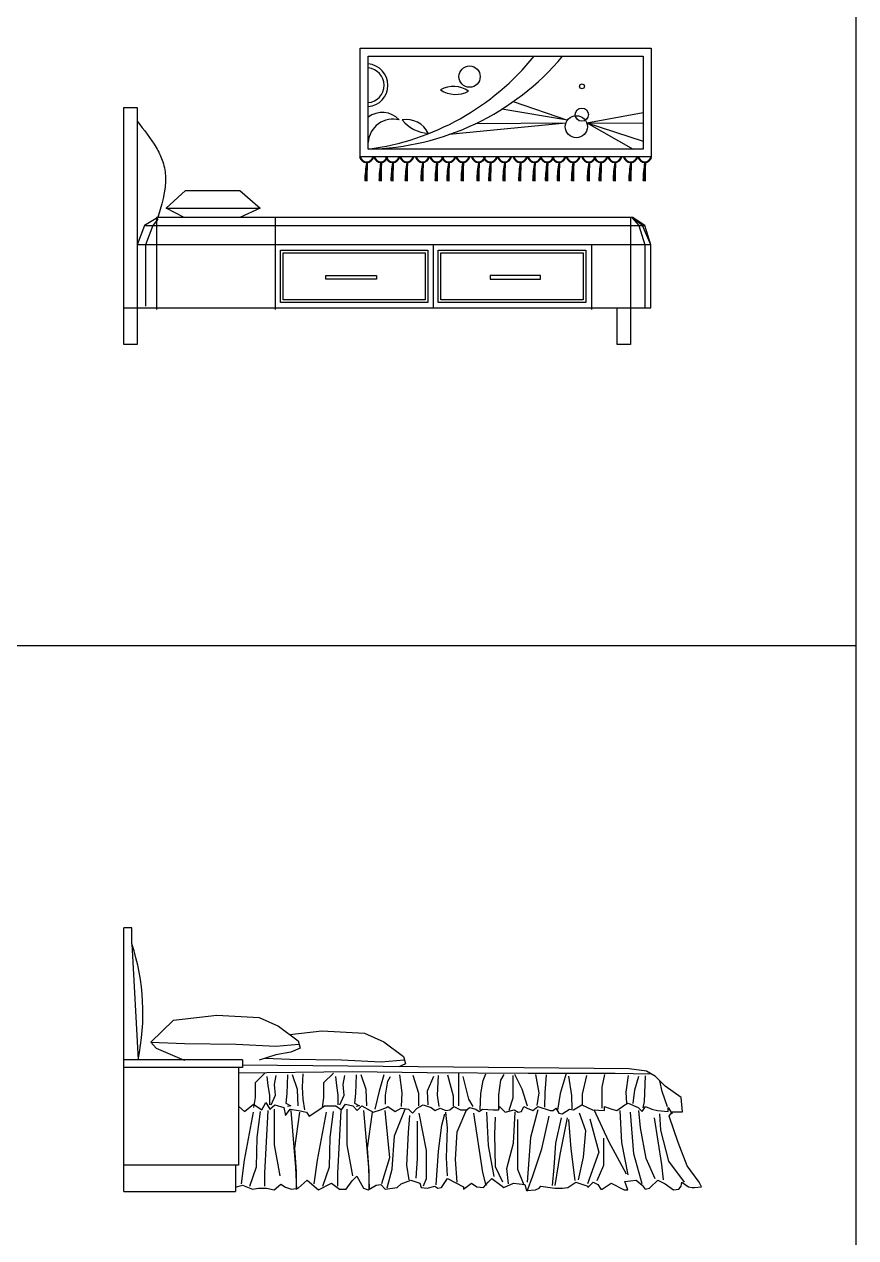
# Model space of a CAD drawing. Header units: millimetres. Extents: x 30176 to 68715, y 55479 to 72995.
# Drawn here: x 65560 to 68715, y 63875 to 68478 of the extents above; entities that cross this region are included whole.
import ezdxf

# ---------------------------------------------------------------- set-up
doc = ezdxf.new("R2010")
doc.units = ezdxf.units.MM
doc.layers.add('www.cad-blocks.net', color=7, linetype='Continuous')

# ---------------------------------------------------------------- blocks, each defined once
blk = doc.blocks.new('A$C0B4338E9')
for p, q in [((896.7, 1124.1), (2000, 1124.1)), ((896.7, 711.8), (896.7, 1124.1)), ((2000, 1124.1), (2000, 711.8)), ((926.7, 1094.1), (1970, 1094.1)), ((926.7, 741.8), (926.7, 1094.1)), ((1970, 1094.1), (1970, 741.8)), ((1477, 921.9), (1682.8, 851.3)), ((0, 0), (0, 899.9)), ((0, 899.9), (50.3, 899.9)), ((50.3, 899.9), (50.3, 0)), ((1682.8, 851.3), (1433.5, 892.9)), ((1755.9, 840.8), (1970, 880)), ((1676.9, 840.2), (1234.2, 797)), ((1676.9, 840.2), (1333.8, 838)), ((1755.9, 840.8), (1970, 840.2)), ((1755.9, 840.8), (1970, 772.2)), ((1755.9, 840.8), (1932.8, 741.8)), ((1970, 741.8), (926.7, 741.8)), ((2000, 711.8), (896.7, 711.8)), ((921.9, 691), (915.6, 620.7)), ((921.9, 691), (916.7, 621.4)), ((921.9, 691), (917.7, 620.2)), ((975.7, 691), (969.4, 620.7)), ((975.7, 691), (970.5, 621.4)), ((975.7, 691), (971.5, 620.2)), ((1020.6, 691), (1014.2, 620.7)), ((1020.6, 691), (1015.4, 621.4)), ((1020.6, 691), (1016.4, 620.2)), ((1074.4, 691), (1068.1, 620.7)), ((1074.4, 691), (1069.2, 621.4)), ((1074.4, 691), (1070.2, 620.2)), ((1134.2, 691), (1127.9, 620.7)), ((1134.2, 691), (1129, 621.4)), ((1134.2, 691), (1130, 620.2)), ((1188, 691), (1181.7, 620.7)), ((1188, 691), (1182.8, 621.4)), ((1188, 691), (1183.8, 620.2)), ((1232.9, 691), (1226.5, 620.7)), ((1232.9, 691), (1227.7, 621.4)), ((1232.9, 691), (1228.7, 620.2)), ((1286.7, 691), (1280.4, 620.7)), ((1286.7, 691), (1281.5, 621.4)), ((1286.7, 691), (1282.5, 620.2)), ((1346.5, 691), (1340.2, 620.7)), ((1346.5, 691), (1341.3, 621.4)), ((1346.5, 691), (1342.3, 620.2)), ((1391.4, 691), (1385, 620.7)), ((1391.4, 691), (1386.2, 621.4)), ((1391.4, 691), (1387.2, 620.2)), ((1445.2, 691), (1438.8, 620.7)), ((1445.2, 691), (1440, 621.4)), ((1445.2, 691), (1441, 620.2)), ((1505, 691), (1498.6, 620.7)), ((1505, 691), (1499.8, 621.4)), ((1505, 691), (1500.8, 620.2)), ((1558.8, 691), (1552.5, 620.7)), ((1558.8, 691), (1553.6, 621.4)), ((1558.8, 691), (1554.6, 620.2)), ((1606.7, 691), (1600.3, 620.7)), ((1606.7, 691), (1601.5, 621.4)), ((1606.7, 691), (1602.5, 620.2)), ((1651.5, 691), (1645.2, 620.7)), ((1651.5, 691), (1646.3, 621.4)), ((1651.5, 691), (1647.3, 620.2)), ((1705.3, 691), (1699, 620.7)), ((1705.3, 691), (1700.1, 621.4)), ((1705.3, 691), (1701.1, 620.2)), ((1765.1, 691), (1758.8, 620.7)), ((1765.1, 691), (1759.9, 621.4)), ((1765.1, 691), (1760.9, 620.2)), ((1810, 691), (1803.6, 620.7)), ((1810, 691), (1804.8, 621.4)), ((1810, 691), (1805.8, 620.2)), ((1863.8, 691), (1857.5, 620.7)), ((1863.8, 691), (1858.6, 621.4)), ((1863.8, 691), (1859.6, 620.2)), ((1923.6, 691), (1917.3, 620.7)), ((1923.6, 691), (1918.4, 621.4)), ((1923.6, 691), (1919.4, 620.2)), ((1977.4, 691), (1971.1, 620.7)), ((1977.4, 691), (1972.2, 621.4)), ((1977.4, 691), (1973.2, 620.2)), ((160.2, 518.3), (233.4, 585.2)), ((233.4, 585.2), (439.3, 585.2)), ((439.3, 585.2), (517.1, 518.3)), ((160.2, 518.3), (512.5, 518.3)), ((228.8, 481.8), (160.2, 518.3)), ((517.1, 518.3), (439.3, 481.8)), ((128.1, 481.8), (77.8, 451.4)), ((128.1, 475.7), (109.8, 451.4)), ((123.6, 481.8), (123.6, 133.8)), ((1931.2, 481.8), (123.6, 481.8)), ((439.3, 481.8), (228.8, 481.8)), ((573.6, 481.8), (573.6, 133.8)), ((1922, 481.8), (1922, 0)), ((1926.6, 481.8), (1954.1, 451.4)), ((1967.8, 451.4), (1926.6, 481.8)), ((1977, 451.4), (1931.2, 481.8)), ((77.8, 451.4), (50.3, 378.4)), ((82.4, 451.4), (1977, 451.4)), ((109.8, 451.4), (82.4, 378.4)), ((1954.1, 451.4), (1977, 378.4)), ((1999.8, 378.4), (1967.8, 451.4)), ((1999.8, 378.4), (1977, 451.4)), ((1999.8, 378.4), (50.3, 378.4)), ((82.4, 378.4), (82.4, 145.9)), ((1173.6, 378.4), (1173.6, 139.9)), ((1773.6, 378.4), (1773.6, 133.8)), ((1977, 378.4), (1977, 139.9)), ((1999.8, 139.9), (1999.8, 378.4)), ((1999.8, 139.9), (1999.8, 378.4)), ((593.6, 358.4), (1153.6, 358.4)), ((593.6, 159.9), (593.6, 358.4)), ((603.6, 348.4), (1143.6, 348.4)), ((603.6, 169.9), (603.6, 348.4)), ((1143.6, 348.4), (1143.6, 169.9)), ((1153.6, 358.4), (1153.6, 159.9)), ((1192.9, 358.4), (1752.9, 358.4)), ((1192.9, 159.9), (1192.9, 358.4)), ((1202.9, 348.4), (1742.9, 348.4)), ((1202.9, 169.9), (1202.9, 348.4)), ((1742.9, 348.4), (1742.9, 169.9)), ((1752.9, 358.4), (1752.9, 159.9)), ((766.5, 262.1), (957.8, 262.1)), ((766.5, 248.1), (766.5, 262.1)), ((957.8, 248.1), (766.5, 248.1)), ((957.8, 262.1), (957.8, 248.1)), ((1580.7, 262.1), (1389.4, 262.1)), ((1389.4, 262.1), (1389.4, 248.1)), ((1389.4, 248.1), (1580.7, 248.1)), ((1580.7, 248.1), (1580.7, 262.1)), ((0, 139.9), (1999.8, 139.9)), ((1153.6, 159.9), (593.6, 159.9)), ((1143.6, 169.9), (603.6, 169.9)), ((1752.9, 159.9), (1192.9, 159.9)), ((1742.9, 169.9), (1202.9, 169.9)), ((1871.7, 0), (1871.7, 139.9)), ((50.3, 0), (0, 0)), ((1922, 0), (1871.7, 0))]:
    blk.add_line(p, q)
at = {"extrusion": (0, 1, -1.34633e-16)}
blk.add_line((0, 899.9), (50.3, 899.9), dxfattribs=at)
for centre, radius in [((1311.4, 1016.7), 40.3), ((1738.2, 979.7), 9.19), ((1737.5, 872.5), 24.9), ((1716.5, 826.5), 41.9), ((922.1, 691.7), 2.14), ((922.1, 691.7), 1.6), ((975.9, 691.7), 2.14), ((975.9, 691.7), 1.6), ((1020.8, 691.7), 2.14), ((1020.8, 691.7), 1.6), ((1074.6, 691.7), 2.14), ((1074.6, 691.7), 1.6), ((1134.4, 691.7), 2.14), ((1134.4, 691.7), 1.6), ((1188.2, 691.7), 2.14), ((1188.2, 691.7), 1.6), ((1233.1, 691.7), 2.14), ((1233.1, 691.7), 1.6), ((1286.9, 691.7), 2.14), ((1286.9, 691.7), 1.6), ((1346.7, 691.7), 2.14), ((1346.7, 691.7), 1.6), ((1391.6, 691.7), 2.14), ((1391.6, 691.7), 1.6), ((1445.4, 691.7), 2.14), ((1445.4, 691.7), 1.6), ((1505.2, 691.7), 2.14), ((1505.2, 691.7), 1.6), ((1559, 691.7), 2.14), ((1559, 691.7), 1.6), ((1606.8, 691.7), 2.14), ((1606.8, 691.7), 1.6), ((1651.7, 691.7), 2.14), ((1651.7, 691.7), 1.6), ((1705.5, 691.7), 2.14), ((1705.5, 691.7), 1.6), ((1765.3, 691.7), 2.14), ((1765.3, 691.7), 1.6), ((1810.2, 691.7), 2.14), ((1810.2, 691.7), 1.6), ((1864, 691.7), 2.14), ((1864, 691.7), 1.6), ((1923.8, 691.7), 2.14), ((1923.8, 691.7), 1.6), ((1977.6, 691.7), 2.14), ((1977.6, 691.7), 1.6)]:
    blk.add_circle(centre, radius)
for centre, radius, start, end in [((802.1, 1703.2), 969.5, 277.3848, 321.0778), ((908.1, 1729.5), 987.9, 271.0771, 319.9725), ((920.8, 983.8), 81.1, 274.1398, 85.8602), ((920.8, 983.8), 66.1, 275.0819, 84.9181), ((1250.7, 882.1), 97.6, 54.4615, 120.2774), ((1258.6, 1052.8), 103.6, 236.5681, 298.1708), ((980, 791.4), 89.2, 43.4015, 126.7145), ((1021.2, 760.9), 94.7, 75.5398, 176.2038), ((1071.9, 762.3), 91.8, 25.5233, 100.0488), ((1160.5, 934.5), 132.8, 218.051, 267.521), ((921, 718.8), 27.6, 194.7431, 345.2569), ((921, 718.8), 27, 194.7431, 344.9593), ((921, 718.8), 25.4, 196.0112, 343.9888), ((921, 718.8), 24.9, 196.3636, 343.6364), ((1416.6, 610.2), 502.8, 170.7267, 178.5762), ((1416.6, 610.2), 502.3, 170.7267, 178.5762), ((1416.6, 610.2), 501.8, 170.7267, 178.5762), ((1416.6, 610.2), 501.2, 170.7267, 178.5762), ((1416.6, 610.2), 500.7, 170.7267, 178.5762), ((1856.6, 633.4), 936.8, 176.4292, 180.7762), ((1856.6, 633.4), 936.3, 176.4292, 180.7762), ((1856.6, 633.4), 935.7, 176.4292, 180.7762), ((1856.6, 633.4), 935.2, 176.4292, 180.7762), ((1856.6, 633.4), 934.7, 176.4292, 180.7762), ((974.8, 718.8), 27.6, 194.7431, 345.2569), ((974.8, 718.8), 27, 194.7431, 344.9593), ((974.8, 718.8), 25.4, 196.0112, 343.9888), ((974.8, 718.8), 24.9, 196.3636, 343.6364), ((1470.4, 610.2), 502.8, 170.7267, 178.5762), ((1470.4, 610.2), 502.3, 170.7267, 178.5762), ((1470.4, 610.2), 501.8, 170.7267, 178.5762), ((1470.4, 610.2), 501.2, 170.7267, 178.5762), ((1470.4, 610.2), 500.7, 170.7267, 178.5762), ((1910.4, 633.4), 936.8, 176.4292, 180.7762), ((1910.4, 633.4), 936.3, 176.4292, 180.7762), ((1910.4, 633.4), 935.7, 176.4292, 180.7762), ((1910.4, 633.4), 935.2, 176.4292, 180.7762), ((1910.4, 633.4), 934.7, 176.4292, 180.7762), ((1019.7, 718.8), 27.6, 194.7431, 345.2569), ((1019.7, 718.8), 27, 194.7431, 344.9593), ((1019.7, 718.8), 25.4, 196.0112, 343.9888), ((1019.7, 718.8), 24.9, 196.3636, 343.6364), ((1515.3, 610.2), 502.8, 170.7267, 178.5762), ((1515.3, 610.2), 502.3, 170.7267, 178.5762), ((1515.3, 610.2), 501.8, 170.7267, 178.5762), ((1515.3, 610.2), 501.2, 170.7267, 178.5762), ((1515.3, 610.2), 500.7, 170.7267, 178.5762), ((1955.2, 633.4), 936.8, 176.4292, 180.7762), ((1955.2, 633.4), 936.3, 176.4292, 180.7762), ((1955.2, 633.4), 935.7, 176.4292, 180.7762), ((1955.2, 633.4), 935.2, 176.4292, 180.7762), ((1955.2, 633.4), 934.7, 176.4292, 180.7762), ((1073.5, 718.8), 27.6, 194.7431, 345.2569), ((1073.5, 718.8), 27, 194.7431, 344.9593), ((1073.5, 718.8), 25.4, 196.0112, 343.9888), ((1073.5, 718.8), 24.9, 196.3636, 343.6364), ((1569.1, 610.2), 502.8, 170.7267, 178.5762), ((1569.1, 610.2), 502.3, 170.7267, 178.5762), ((1569.1, 610.2), 501.8, 170.7267, 178.5762), ((1569.1, 610.2), 501.2, 170.7267, 178.5762), ((1569.1, 610.2), 500.7, 170.7267, 178.5762), ((2009.1, 633.4), 936.8, 176.4292, 180.7762), ((2009.1, 633.4), 936.3, 176.4292, 180.7762), ((2009.1, 633.4), 935.7, 176.4292, 180.7762), ((2009.1, 633.4), 935.2, 176.4292, 180.7762), ((2009.1, 633.4), 934.7, 176.4292, 180.7762), ((1133.3, 718.8), 27.6, 194.7431, 345.2569), ((1133.3, 718.8), 27, 194.7431, 344.9593), ((1133.3, 718.8), 25.4, 196.0112, 343.9888), ((1133.3, 718.8), 24.9, 196.3636, 343.6364), ((1628.9, 610.2), 502.8, 170.7267, 178.5762), ((1628.9, 610.2), 502.3, 170.7267, 178.5762), ((1628.9, 610.2), 501.8, 170.7267, 178.5762), ((1628.9, 610.2), 501.2, 170.7267, 178.5762), ((1628.9, 610.2), 500.7, 170.7267, 178.5762), ((2068.9, 633.4), 936.8, 176.4292, 180.7762), ((2068.9, 633.4), 936.3, 176.4292, 180.7762), ((2068.9, 633.4), 935.7, 176.4292, 180.7762), ((2068.9, 633.4), 935.2, 176.4292, 180.7762), ((2068.9, 633.4), 934.7, 176.4292, 180.7762), ((1187.1, 718.8), 27.6, 194.7431, 345.2569), ((1187.1, 718.8), 27, 194.7431, 344.9593), ((1187.1, 718.8), 25.4, 196.0112, 343.9888), ((1187.1, 718.8), 24.9, 196.3636, 343.6364), ((1682.7, 610.2), 502.8, 170.7267, 178.5762), ((1682.7, 610.2), 502.3, 170.7267, 178.5762), ((1682.7, 610.2), 501.8, 170.7267, 178.5762), ((1682.7, 610.2), 501.2, 170.7267, 178.5762), ((1682.7, 610.2), 500.7, 170.7267, 178.5762), ((2122.7, 633.4), 936.8, 176.4292, 180.7762), ((2122.7, 633.4), 936.3, 176.4292, 180.7762), ((2122.7, 633.4), 935.7, 176.4292, 180.7762), ((2122.7, 633.4), 935.2, 176.4292, 180.7762), ((2122.7, 633.4), 934.7, 176.4292, 180.7762), ((1232, 718.8), 27.6, 194.7431, 345.2569), ((1232, 718.8), 27, 194.7431, 344.9593), ((1232, 718.8), 25.4, 196.0112, 343.9888), ((1232, 718.8), 24.9, 196.3636, 343.6364), ((1727.6, 610.2), 502.8, 170.7267, 178.5762), ((1727.6, 610.2), 502.3, 170.7267, 178.5762), ((1727.6, 610.2), 501.8, 170.7267, 178.5762), ((1727.6, 610.2), 501.2, 170.7267, 178.5762), ((1727.6, 610.2), 500.7, 170.7267, 178.5762), ((2167.5, 633.4), 936.8, 176.4292, 180.7762), ((2167.5, 633.4), 936.3, 176.4292, 180.7762), ((2167.5, 633.4), 935.7, 176.4292, 180.7762), ((2167.5, 633.4), 935.2, 176.4292, 180.7762), ((2167.5, 633.4), 934.7, 176.4292, 180.7762), ((1285.8, 718.8), 27.6, 194.7431, 345.2569), ((1285.8, 718.8), 27, 194.7431, 344.9593), ((1285.8, 718.8), 25.4, 196.0112, 343.9888), ((1285.8, 718.8), 24.9, 196.3636, 343.6364), ((1781.4, 610.2), 502.8, 170.7267, 178.5762), ((1781.4, 610.2), 502.3, 170.7267, 178.5762), ((1781.4, 610.2), 501.8, 170.7267, 178.5762), ((1781.4, 610.2), 501.2, 170.7267, 178.5762), ((1781.4, 610.2), 500.7, 170.7267, 178.5762), ((2221.4, 633.4), 936.8, 176.4292, 180.7762), ((2221.4, 633.4), 936.3, 176.4292, 180.7762), ((2221.4, 633.4), 935.7, 176.4292, 180.7762), ((2221.4, 633.4), 935.2, 176.4292, 180.7762), ((2221.4, 633.4), 934.7, 176.4292, 180.7762), ((1345.6, 718.8), 27.6, 194.7431, 345.2569), ((1345.6, 718.8), 27, 194.7431, 344.9593), ((1345.6, 718.8), 25.4, 196.0112, 343.9888), ((1345.6, 718.8), 24.9, 196.3636, 343.6364), ((1841.2, 610.2), 502.8, 170.7267, 178.5762), ((1841.2, 610.2), 502.3, 170.7267, 178.5762), ((1841.2, 610.2), 501.8, 170.7267, 178.5762), ((1841.2, 610.2), 501.2, 170.7267, 178.5762), ((1841.2, 610.2), 500.7, 170.7267, 178.5762), ((2281.2, 633.4), 936.8, 176.4292, 180.7762), ((2281.2, 633.4), 936.3, 176.4292, 180.7762), ((2281.2, 633.4), 935.7, 176.4292, 180.7762), ((2281.2, 633.4), 935.2, 176.4292, 180.7762), ((2281.2, 633.4), 934.7, 176.4292, 180.7762), ((1390.4, 718.8), 27.6, 194.7431, 345.2569), ((1390.4, 718.8), 27, 194.7431, 344.9593), ((1390.4, 718.8), 25.4, 196.0112, 343.9888), ((1390.4, 718.8), 24.9, 196.3636, 343.6364), ((1886, 610.2), 502.8, 170.7267, 178.5762), ((1886, 610.2), 502.3, 170.7267, 178.5762), ((1886, 610.2), 501.8, 170.7267, 178.5762), ((1886, 610.2), 501.2, 170.7267, 178.5762), ((1886, 610.2), 500.7, 170.7267, 178.5762), ((2326, 633.4), 936.8, 176.4292, 180.7762), ((2326, 633.4), 936.3, 176.4292, 180.7762), ((2326, 633.4), 935.7, 176.4292, 180.7762), ((2326, 633.4), 935.2, 176.4292, 180.7762), ((2326, 633.4), 934.7, 176.4292, 180.7762), ((1444.3, 718.8), 27.6, 194.7431, 345.2569), ((1444.3, 718.8), 27, 194.7431, 344.9593), ((1444.3, 718.8), 25.4, 196.0112, 343.9888), ((1444.3, 718.8), 24.9, 196.3636, 343.6364), ((1939.9, 610.2), 502.8, 170.7267, 178.5762), ((1939.9, 610.2), 502.3, 170.7267, 178.5762), ((1939.9, 610.2), 501.8, 170.7267, 178.5762), ((1939.9, 610.2), 501.2, 170.7267, 178.5762), ((1939.9, 610.2), 500.7, 170.7267, 178.5762), ((2379.8, 633.4), 936.8, 176.4292, 180.7762), ((2379.8, 633.4), 936.3, 176.4292, 180.7762), ((2379.8, 633.4), 935.7, 176.4292, 180.7762), ((2379.8, 633.4), 935.2, 176.4292, 180.7762), ((2379.8, 633.4), 934.7, 176.4292, 180.7762), ((1504.1, 718.8), 27.6, 194.7431, 345.2569), ((1504.1, 718.8), 27, 194.7431, 344.9593), ((1504.1, 718.8), 25.4, 196.0112, 343.9888), ((1504.1, 718.8), 24.9, 196.3636, 343.6364), ((1999.7, 610.2), 502.8, 170.7267, 178.5762), ((1999.7, 610.2), 502.3, 170.7267, 178.5762), ((1999.7, 610.2), 501.8, 170.7267, 178.5762), ((1999.7, 610.2), 501.2, 170.7267, 178.5762), ((1999.7, 610.2), 500.7, 170.7267, 178.5762), ((2439.6, 633.4), 936.8, 176.4292, 180.7762), ((2439.6, 633.4), 936.3, 176.4292, 180.7762), ((2439.6, 633.4), 935.7, 176.4292, 180.7762), ((2439.6, 633.4), 935.2, 176.4292, 180.7762), ((2439.6, 633.4), 934.7, 176.4292, 180.7762), ((1557.9, 718.8), 27.6, 194.7431, 345.2569), ((1557.9, 718.8), 27, 194.7431, 344.9593), ((1557.9, 718.8), 25.4, 196.0112, 343.9888), ((1557.9, 718.8), 24.9, 196.3636, 343.6364), ((2053.5, 610.2), 502.8, 170.7267, 178.5762), ((2053.5, 610.2), 502.3, 170.7267, 178.5762), ((2053.5, 610.2), 501.8, 170.7267, 178.5762), ((2053.5, 610.2), 501.2, 170.7267, 178.5762), ((2053.5, 610.2), 500.7, 170.7267, 178.5762), ((2493.5, 633.4), 936.8, 176.4292, 180.7762), ((2493.5, 633.4), 936.3, 176.4292, 180.7762), ((2493.5, 633.4), 935.7, 176.4292, 180.7762), ((2493.5, 633.4), 935.2, 176.4292, 180.7762), ((2493.5, 633.4), 934.7, 176.4292, 180.7762), ((1605.7, 718.8), 27.6, 194.7431, 345.2569), ((1605.7, 718.8), 27, 194.7431, 344.9593), ((1605.7, 718.8), 25.4, 196.0112, 343.9888), ((1605.7, 718.8), 24.9, 196.3636, 343.6364), ((2101.3, 610.2), 502.8, 170.7267, 178.5762), ((2101.3, 610.2), 502.3, 170.7267, 178.5762), ((2101.3, 610.2), 501.8, 170.7267, 178.5762), ((2101.3, 610.2), 501.2, 170.7267, 178.5762), ((2101.3, 610.2), 500.7, 170.7267, 178.5762), ((2541.3, 633.4), 936.8, 176.4292, 180.7762), ((2541.3, 633.4), 936.3, 176.4292, 180.7762), ((2541.3, 633.4), 935.7, 176.4292, 180.7762), ((2541.3, 633.4), 935.2, 176.4292, 180.7762), ((2541.3, 633.4), 934.7, 176.4292, 180.7762), ((1650.6, 718.8), 27.6, 194.7431, 345.2569), ((1650.6, 718.8), 27, 194.7431, 344.9593), ((1650.6, 718.8), 25.4, 196.0112, 343.9888), ((1650.6, 718.8), 24.9, 196.3636, 343.6364), ((2146.2, 610.2), 502.8, 170.7267, 178.5762), ((2146.2, 610.2), 502.3, 170.7267, 178.5762), ((2146.2, 610.2), 501.8, 170.7267, 178.5762), ((2146.2, 610.2), 501.2, 170.7267, 178.5762), ((2146.2, 610.2), 500.7, 170.7267, 178.5762), ((2586.2, 633.4), 936.8, 176.4292, 180.7762), ((2586.2, 633.4), 936.3, 176.4292, 180.7762), ((2586.2, 633.4), 935.7, 176.4292, 180.7762), ((2586.2, 633.4), 935.2, 176.4292, 180.7762), ((2586.2, 633.4), 934.7, 176.4292, 180.7762), ((1704.4, 718.8), 27.6, 194.7431, 345.2569), ((1704.4, 718.8), 27, 194.7431, 344.9593), ((1704.4, 718.8), 25.4, 196.0112, 343.9888), ((1704.4, 718.8), 24.9, 196.3636, 343.6364), ((2200, 610.2), 502.8, 170.7267, 178.5762), ((2200, 610.2), 502.3, 170.7267, 178.5762), ((2200, 610.2), 501.8, 170.7267, 178.5762), ((2200, 610.2), 501.2, 170.7267, 178.5762), ((2200, 610.2), 500.7, 170.7267, 178.5762), ((2640, 633.4), 936.8, 176.4292, 180.7762), ((2640, 633.4), 936.3, 176.4292, 180.7762), ((2640, 633.4), 935.7, 176.4292, 180.7762), ((2640, 633.4), 935.2, 176.4292, 180.7762), ((2640, 633.4), 934.7, 176.4292, 180.7762), ((1764.2, 718.8), 27.6, 194.7431, 345.2569), ((1764.2, 718.8), 27, 194.7431, 344.9593), ((1764.2, 718.8), 25.4, 196.0112, 343.9888), ((1764.2, 718.8), 24.9, 196.3636, 343.6364), ((2259.8, 610.2), 502.8, 170.7267, 178.5762), ((2259.8, 610.2), 502.3, 170.7267, 178.5762), ((2259.8, 610.2), 501.8, 170.7267, 178.5762), ((2259.8, 610.2), 501.2, 170.7267, 178.5762), ((2259.8, 610.2), 500.7, 170.7267, 178.5762), ((2699.8, 633.4), 936.8, 176.4292, 180.7762), ((2699.8, 633.4), 936.3, 176.4292, 180.7762), ((2699.8, 633.4), 935.7, 176.4292, 180.7762), ((2699.8, 633.4), 935.2, 176.4292, 180.7762), ((2699.8, 633.4), 934.7, 176.4292, 180.7762), ((1809.1, 718.8), 27.6, 194.7431, 345.2569), ((1809.1, 718.8), 27, 194.7431, 344.9593), ((1809.1, 718.8), 25.4, 196.0112, 343.9888), ((1809.1, 718.8), 24.9, 196.3636, 343.6364), ((2304.7, 610.2), 502.8, 170.7267, 178.5762), ((2304.7, 610.2), 502.3, 170.7267, 178.5762), ((2304.7, 610.2), 501.8, 170.7267, 178.5762), ((2304.7, 610.2), 501.2, 170.7267, 178.5762), ((2304.7, 610.2), 500.7, 170.7267, 178.5762), ((2744.6, 633.4), 936.8, 176.4292, 180.7762), ((2744.6, 633.4), 936.3, 176.4292, 180.7762), ((2744.6, 633.4), 935.7, 176.4292, 180.7762), ((2744.6, 633.4), 935.2, 176.4292, 180.7762), ((2744.6, 633.4), 934.7, 176.4292, 180.7762), ((1862.9, 718.8), 27.6, 194.7431, 345.2569), ((1862.9, 718.8), 27, 194.7431, 344.9593), ((1862.9, 718.8), 25.4, 196.0112, 343.9888), ((1862.9, 718.8), 24.9, 196.3636, 343.6364), ((2358.5, 610.2), 502.8, 170.7267, 178.5762), ((2358.5, 610.2), 502.3, 170.7267, 178.5762), ((2358.5, 610.2), 501.8, 170.7267, 178.5762), ((2358.5, 610.2), 501.2, 170.7267, 178.5762), ((2358.5, 610.2), 500.7, 170.7267, 178.5762), ((2798.5, 633.4), 936.8, 176.4292, 180.7762), ((2798.5, 633.4), 936.3, 176.4292, 180.7762), ((2798.5, 633.4), 935.7, 176.4292, 180.7762), ((2798.5, 633.4), 935.2, 176.4292, 180.7762), ((2798.5, 633.4), 934.7, 176.4292, 180.7762), ((1922.7, 718.8), 27.6, 194.7431, 345.2569), ((1922.7, 718.8), 27, 194.7431, 344.9593), ((1922.7, 718.8), 25.4, 196.0112, 343.9888), ((1922.7, 718.8), 24.9, 196.3636, 343.6364), ((2418.3, 610.2), 502.8, 170.7267, 178.5762), ((2418.3, 610.2), 502.3, 170.7267, 178.5762), ((2418.3, 610.2), 501.8, 170.7267, 178.5762), ((2418.3, 610.2), 501.2, 170.7267, 178.5762), ((2418.3, 610.2), 500.7, 170.7267, 178.5762), ((2858.3, 633.4), 936.8, 176.4292, 180.7762), ((2858.3, 633.4), 936.3, 176.4292, 180.7762), ((2858.3, 633.4), 935.7, 176.4292, 180.7762), ((2858.3, 633.4), 935.2, 176.4292, 180.7762), ((2858.3, 633.4), 934.7, 176.4292, 180.7762), ((1976.5, 718.8), 27.6, 194.7431, 345.2569), ((1976.5, 718.8), 27, 194.7431, 344.9593), ((1976.5, 718.8), 25.4, 196.0112, 343.9888), ((1976.5, 718.8), 24.9, 196.3636, 343.6364), ((2472.1, 610.2), 502.8, 170.7267, 178.5762), ((2472.1, 610.2), 502.3, 170.7267, 178.5762), ((2472.1, 610.2), 501.8, 170.7267, 178.5762), ((2472.1, 610.2), 501.2, 170.7267, 178.5762), ((2472.1, 610.2), 500.7, 170.7267, 178.5762), ((2912.1, 633.4), 936.8, 176.4292, 180.7762), ((2912.1, 633.4), 936.3, 176.4292, 180.7762), ((2912.1, 633.4), 935.7, 176.4292, 180.7762), ((2912.1, 633.4), 935.2, 176.4292, 180.7762), ((2912.1, 633.4), 934.7, 176.4292, 180.7762)]:
    blk.add_arc(centre, radius, start, end)
at = {"start_tangent": (-0.195098, 0.980784)}
blk.add_spline([(50.3, 847.1), (122.3, 747.3), (145.2, 700.2), (157.3, 641.1), (123.6, 469.6)], degree=3, dxfattribs=at)
blk = doc.blocks.new('A$C40DB2708')
for p, q in [((30, 1000), (0, 1000)), ((0, 0), (0, 1000)), ((30, 940), (30, 1000)), ((30, 940), (53.5, 500)), ((102.6, 566.3), (188.5, 649.6)), ((188.5, 649.6), (351.9, 669.5)), ((351.9, 669.5), (513.6, 660.4)), ((513.6, 660.4), (586.2, 627.9)), ((586.2, 627.9), (661.4, 571.3)), ((629.9, 595.1), (751.5, 609.9)), ((751.5, 609.9), (913.1, 600.8)), ((913.1, 600.8), (985.8, 568.3)), ((102.6, 566.3), (122.6, 543.8)), ((102.6, 566.3), (230.4, 561.3)), ((230.4, 561.3), (425.8, 558.8)), ((425.8, 558.8), (576.2, 551.3)), ((576.2, 551.3), (663.9, 558.8)), ((661.4, 571.3), (668.9, 543.8)), ((985.8, 568.3), (1060.9, 511.7)), ((122.6, 543.8), (157.7, 528.8)), ((157.7, 528.8), (227.9, 498.7)), ((576.2, 518.8), (513.6, 498.7)), ((633.8, 528.8), (576.2, 518.8)), ((668.9, 543.8), (633.8, 528.8)), ((1060.9, 511.7), (1068.5, 484.2)), ((450, 500), (0, 500)), ((450, 470), (0, 470)), ((227.9, 498.7), (230.4, 498.7)), ((435, 470), (435, 100)), ((450, 500), (450, 470)), ((1917.4, 464.9), (450, 479.1)), ((534.6, 505.5), (629.9, 501.7)), ((629.9, 501.7), (825.4, 499.2)), ((825.4, 499.2), (975.7, 491.7)), ((975.7, 491.7), (1063.4, 499.2)), ((1068.5, 484.2), (1043.1, 473.3)), ((1982.9, 456.4), (1917.4, 464.9)), ((435, 450), (865.9, 455.1)), ((534.5, 449), (497.4, 411.9)), ((546.8, 402.7), (543.7, 436.6)), ((571.5, 405.7), (577.7, 439.7)), ((621, 442.8), (617.9, 371.8)), ((658.1, 387.2), (639.5, 442.8)), ((677.4, 396.5), (680.5, 445.9)), ((794.9, 449), (757.8, 411.9)), ((807.2, 402.7), (804.1, 436.6)), ((831.9, 405.7), (838.1, 439.7)), ((865.9, 455.1), (1150.2, 452.1)), ((881.4, 442.8), (878.3, 371.8)), ((918.5, 387.2), (899.9, 442.8)), ((986.5, 442.8), (967.9, 381)), ((992.6, 365.6), (1001.9, 418.1)), ((1001.9, 418.1), (1011.2, 436.6)), ((1045.2, 442.8), (1054.4, 374.9)), ((1119.3, 371.8), (1097.7, 439.7)), ((1150.2, 452.1), (1533.4, 449)), ((1174.9, 436.6), (1150.2, 381)), ((1190.4, 365.6), (1193.5, 439.7)), ((1227.5, 442.8), (1249.1, 362.5)), ((1270.7, 393.4), (1270.7, 452.1)), ((1286.2, 436.6), (1307.8, 350.2)), ((1354.2, 371.8), (1363.4, 421.2)), ((1363.4, 421.2), (1372.7, 445.9)), ((1422.4, 366.6), (1429.6, 423)), ((1429.6, 423), (1442.6, 444.6)), ((1475.9, 440.3), (1475.9, 353.7)), ((1510.6, 388.3), (1483.1, 444.6)), ((1533.4, 449), (1864, 449)), ((1561.1, 444.6), (1574.1, 373.9)), ((1598.7, 375.3), (1603, 443.2)), ((1678.2, 447.5), (1655.1, 372.4)), ((1699.8, 363.8), (1688.3, 437.4)), ((1754.8, 440.3), (1738.9, 369.5)), ((1814, 395.5), (1824.1, 444.6)), ((1864, 449), (2000, 446.4)), ((1913.7, 440.3), (1905, 376.8)), ((1938.3, 385.4), (1954.2, 437.4)), ((1977.3, 438.8), (1974.4, 342.1)), ((2017.1, 436.5), (1982.9, 456.4)), ((2054.1, 399.5), (2017.1, 436.5)), ((2042.3, 379.6), (2033.7, 420.1)), ((497.4, 411.9), (497.4, 356.3)), ((553, 365.6), (546.8, 402.7)), ((574.6, 365.6), (571.5, 405.7)), ((617.9, 371.8), (614.8, 334.7)), ((661.1, 325.5), (658.1, 387.2)), ((680.5, 350.2), (677.4, 396.5)), ((757.8, 411.9), (757.8, 356.3)), ((813.4, 365.6), (807.2, 402.7)), ((835, 365.6), (831.9, 405.7)), ((878.3, 371.8), (875.2, 334.7)), ((921.6, 325.5), (918.5, 387.2)), ((967.9, 381), (952.5, 313.1)), ((1054.4, 374.9), (1051.3, 322.4)), ((1119.3, 325.5), (1119.3, 371.8)), ((1150.2, 381), (1153.3, 328.6)), ((1270.7, 325.5), (1270.7, 393.4)), ((1351.1, 310), (1354.2, 371.8)), ((1530.8, 323.3), (1510.6, 388.3)), ((1574.1, 373.9), (1566.9, 326.2)), ((1597.3, 320.4), (1598.7, 375.3)), ((1655.1, 372.4), (1644.9, 308.9)), ((1738.9, 369.5), (1738.9, 330.6)), ((1814, 316.1), (1814, 395.5)), ((1905, 376.8), (1906.5, 333.4)), ((1932.5, 333.4), (1938.3, 385.4)), ((2062.6, 321.9), (2042.3, 379.6)), ((2113.9, 356.8), (2054.1, 399.5)), ((435, 322.9), (436.4, 322.4)), ((436.4, 322.4), (458, 303.9)), ((458, 303.9), (492, 331.6)), ((497.4, 356.3), (491.2, 319.3)), ((492, 331.6), (522.9, 310)), ((522.9, 310), (538.4, 337.8)), ((538.4, 337.8), (553.8, 313.1)), ((553, 328.6), (553, 365.6)), ((553.8, 313.1), (572.4, 328.6)), ((559.2, 328.6), (574.6, 365.6)), ((572.4, 328.6), (606.4, 319.3)), ((614.8, 334.7), (633.3, 325.5)), ((633.3, 325.5), (621, 322.4)), ((686.7, 310), (680.5, 350.2)), ((739.2, 310), (760.9, 325.5)), ((757.8, 356.3), (751.6, 319.3)), ((760.9, 325.5), (804.1, 325.5)), ((804.1, 325.5), (825.8, 310)), ((813.4, 328.6), (813.4, 365.6)), ((819.6, 328.6), (835, 365.6)), ((825.8, 310), (841.2, 331.6)), ((841.2, 331.6), (869, 325.5)), ((869, 325.5), (884.5, 306.9)), ((875.2, 334.7), (893.7, 325.5)), ((893.7, 325.5), (881.4, 322.4)), ((884.5, 306.9), (903, 325.5)), ((903, 325.5), (933.9, 306.9)), ((992.6, 331.6), (992.6, 365.6)), ((995.7, 319.3), (1001.9, 322.4)), ((1001.9, 322.4), (1029.7, 303.9)), ((1113.1, 316.2), (1134.8, 328.6)), ((1134.8, 328.6), (1165.7, 319.3)), ((1196.6, 322.4), (1190.4, 365.6)), ((1236.7, 310), (1252.2, 322.4)), ((1249.1, 362.5), (1249.1, 325.5)), ((1252.2, 322.4), (1276.9, 310)), ((1307.8, 350.2), (1323.3, 322.4)), ((1422.2, 310), (1422.4, 366.6)), ((1422.2, 310), (1425.2, 322.4)), ((1425.2, 322.4), (1446.9, 300.8)), ((1475.9, 353.7), (1460, 307.5)), ((1508.7, 303.9), (1517.9, 322.4)), ((1517.9, 322.4), (1530.3, 316.2)), ((1551.9, 306.9), (1570.5, 322.4)), ((1570.5, 322.4), (1616.8, 306.9)), ((1701.3, 313.2), (1699.8, 363.8)), ((1706.4, 310), (1737.3, 328.6)), ((1737.3, 328.6), (1777.5, 310)), ((1823.9, 306.9), (1823.9, 322.4)), ((1823.9, 322.4), (1851.7, 313.1)), ((1870.2, 306.9), (1901.1, 328.6)), ((1901.1, 328.6), (1913.5, 334.7)), ((1913.5, 334.7), (1950.6, 319.3)), ((1966, 303.9), (1978.4, 322.4)), ((1974.4, 342.1), (1968.6, 317.6)), ((1978.4, 322.4), (2003.1, 313.1)), ((2119.6, 302.7), (2113.9, 356.8)), ((490.6, 300.8), (456.6, 118.6)), ((506.1, 205.1), (518.4, 303.9)), ((546.2, 306.9), (533.9, 69.2)), ((571, 177.3), (571, 313.1)), ((606.4, 319.3), (612.6, 288.4)), ((612.6, 288.4), (631.1, 313.1)), ((631.1, 313.1), (662, 306.9)), ((632.8, 306.9), (651.3, 90.8)), ((648.2, 164.9), (666.8, 300.8)), ((662, 306.9), (692.9, 300.8)), ((692.9, 300.8), (702.2, 285.3)), ((702.2, 285.3), (739.2, 310)), ((767.1, 300.8), (733.1, 118.6)), ((782.5, 205.1), (794.9, 303.9)), ((822.7, 306.9), (810.3, 69.2)), ((847.4, 177.3), (847.4, 313.1)), ((909.2, 306.9), (927.7, 90.8)), ((924.6, 164.9), (943.2, 300.8)), ((933.9, 306.9), (946.3, 300.8)), ((946.3, 300.8), (974.1, 310)), ((974.1, 310), (995.7, 319.3)), ((989.5, 306.9), (1008.1, 127.9)), ((1026.6, 211.2), (1066.8, 313.1)), ((1029.7, 303.9), (1051.3, 316.2)), ((1051.3, 316.2), (1079.2, 313.1)), ((1079.2, 313.1), (1094.6, 297.7)), ((1079.2, 223.6), (1085.3, 288.4)), ((1094.6, 297.7), (1113.1, 316.2)), ((1119.3, 297.7), (1147.1, 155.7)), ((1165.7, 319.3), (1181.1, 306.9)), ((1181.1, 306.9), (1199.7, 316.2)), ((1199.7, 316.2), (1221.3, 306.9)), ((1205.8, 251.4), (1218.2, 294.6)), ((1221.3, 306.9), (1236.7, 310)), ((1227.5, 242.1), (1221.3, 300.8)), ((1264.6, 226.7), (1301.6, 313.1)), ((1276.9, 310), (1301.6, 310)), ((1301.6, 310), (1310.9, 319.3)), ((1310.9, 319.3), (1335.6, 313.1)), ((1326.4, 297.7), (1360.3, 72.3)), ((1335.6, 313.1), (1348, 303.9)), ((1348, 303.9), (1360.3, 313.1)), ((1360.3, 313.1), (1400.5, 310)), ((1375.8, 300.8), (1382, 174.2)), ((1400.5, 310), (1422.2, 310)), ((1406.7, 217.4), (1409.8, 282.2)), ((1446.9, 300.8), (1480.9, 310)), ((1477.8, 183.5), (1484, 300.8)), ((1480.9, 310), (1496.3, 300.8)), ((1496.3, 300.8), (1508.7, 303.9)), ((1530.3, 316.2), (1551.9, 306.9)), ((1570.5, 310), (1542.7, 205.1)), ((1585.9, 161.8), (1613.7, 285.3)), ((1616.8, 306.9), (1629.2, 306.9)), ((1629.2, 306.9), (1638.5, 316.2)), ((1638.5, 316.2), (1650.8, 297.7)), ((1638.5, 183.5), (1660.1, 279.2)), ((1650.8, 297.7), (1663.2, 294.6)), ((1681.7, 279.2), (1653.9, 140.2)), ((1663.2, 294.6), (1691, 313.1)), ((1691, 313.1), (1706.4, 310)), ((1752.8, 229.8), (1728.1, 297.7)), ((1777.5, 310), (1823.9, 306.9)), ((1839.3, 189.6), (1783.7, 310)), ((1851.7, 313.1), (1870.2, 306.9)), ((1888.8, 186.5), (1882.6, 306.9)), ((1935.1, 143.3), (1922.7, 300.8)), ((1950.6, 319.3), (1966, 303.9)), ((1959.8, 242.1), (1953.6, 306.9)), ((2003.1, 313.1), (2024.7, 306.9)), ((2012.4, 279.2), (2040.2, 103.2)), ((2024.7, 306.9), (2064.9, 303.9)), ((2037.1, 232.9), (2034, 294.6)), ((2064.9, 303.9), (2064.9, 319.3)), ((2064.9, 319.3), (2080.3, 294.6)), ((2068.4, 285.6), (2079.8, 302.7)), ((2102.5, 186), (2068.4, 285.6)), ((2079.8, 302.7), (2119.6, 302.7)), ((1113.1, 266.8), (1113.1, 124.8)), ((1193.5, 152.6), (1205.8, 251.4)), ((1224.4, 127.9), (1227.5, 242.1)), ((1493.2, 273), (1493.2, 84.7)), ((1697.2, 161.8), (1687.9, 273)), ((1768.2, 276.1), (1802.2, 149.5)), ((1981.5, 124.8), (1959.8, 242.1)), ((2068, 115.5), (2037.1, 232.9)), ((503, 93.9), (506.1, 205.1)), ((779.4, 93.9), (782.5, 205.1)), ((1017.4, 84.7), (1026.6, 211.2)), ((1073, 100.1), (1079.2, 223.6)), ((1258.4, 121.7), (1264.6, 226.7)), ((1409.8, 93.9), (1406.7, 217.4)), ((1542.7, 205.1), (1530.3, 35.3)), ((1743.5, 131), (1752.8, 229.8)), ((1820.8, 100.1), (1820.8, 202)), ((1907.3, 66.1), (1839.3, 189.6)), ((1913.5, 63), (1888.8, 186.5)), ((2136.7, 97.8), (2102.5, 186)), ((592.6, 60), (571, 177.3)), ((654.4, 75.4), (648.2, 164.9)), ((869, 60), (847.4, 177.3)), ((930.8, 75.4), (924.6, 164.9)), ((1147.1, 155.7), (1147.1, 47.6)), ((1184.2, 26), (1193.5, 152.6)), ((1382, 174.2), (1403.6, 56.9)), ((1453.1, 87.7), (1477.8, 183.5)), ((1551.9, 60), (1585.9, 161.8)), ((1632.3, 90.8), (1638.5, 183.5)), ((1653.9, 140.2), (1635.4, 22.9)), ((1712.6, 41.4), (1697.2, 161.8)), ((1802.2, 149.5), (1759, 29.1)), ((1966, 29.1), (1935.1, 143.3)), ((435, 100), (0, 100)), ((423, 100), (423, 0)), ((456.6, 118.6), (444.3, 29.1)), ((478.3, 19.8), (503, 93.9)), ((733.1, 118.6), (720.7, 29.1)), ((754.7, 19.8), (779.4, 93.9)), ((1008.1, 127.9), (977.2, 29.1)), ((1082.2, 44.5), (1073, 100.1)), ((1113.1, 124.8), (1107, 50.7)), ((1227.5, 60), (1224.4, 127.9)), ((1264.6, 35.3), (1258.4, 121.7)), ((1437.6, 35.3), (1409.8, 93.9)), ((1725, 44.5), (1743.5, 131)), ((1796, 41.4), (1820.8, 100.1)), ((2015.4, 47.6), (1981.5, 124.8)), ((2040.2, 103.2), (2046.3, 44.5)), ((2126.7, 35.3), (2068, 115.5)), ((2182.3, 35.1), (2136.7, 97.8)), ((533.9, 69.2), (533.9, 19.8)), ((651.3, 90.8), (654.4, 7.5)), ((654.4, 7.5), (654.4, 75.4)), ((810.3, 69.2), (810.3, 19.8)), ((866.3, 40.8), (883.4, 57.9)), ((883.4, 57.9), (909, 12.4)), ((927.7, 90.8), (930.8, 7.5)), ((930.8, 7.5), (930.8, 75.4)), ((998.8, 13.6), (1017.4, 84.7)), ((1147.1, 47.6), (1134.8, 19.8)), ((1205.3, 15.2), (1228, 49.4)), ((1228, 49.4), (1287.9, 18.1)), ((1360.3, 72.3), (1372.7, 22.9)), ((1381.9, 35.1), (1396.1, 49.4)), ((1396.1, 49.4), (1430.3, 23.8)), ((1459.2, 29.1), (1453.1, 87.7)), ((1493.2, 84.7), (1517.9, 26)), ((1530.3, 1.3), (1551.9, 60)), ((1626.1, 22.9), (1632.3, 90.8)), ((0, 0), (423, 0)), ((423, 16.9), (450.4, 23.8)), ((450.4, 23.8), (487.4, 9.5)), ((487.4, 9.5), (510.2, 12.4)), ((510.2, 12.4), (541.5, 12.4)), ((541.5, 12.4), (570, 6.7)), ((570, 6.7), (594.8, 27.8)), ((594.8, 27.8), (612.9, 16.9)), ((612.9, 16.9), (635.5, 9.5)), ((635.5, 9.5), (661.2, 12.4)), ((661.2, 12.4), (695.4, 43.7)), ((695.4, 43.7), (738.1, 6.7)), ((738.1, 6.7), (788.1, 31.4)), ((788.1, 31.4), (817.9, 9.5)), ((817.9, 9.5), (843.5, 9.5)), ((843.5, 9.5), (866.3, 40.8)), ((909, 12.4), (926.1, 6.7)), ((926.1, 6.7), (957.4, 23.8)), ((957.4, 23.8), (974.5, 26.6)), ((974.5, 26.6), (991.6, 9.5)), ((991.6, 9.5), (1037.2, 15.2)), ((1037.2, 15.2), (1051.4, 29.5)), ((1051.4, 29.5), (1088.5, 43.7)), ((1088.5, 43.7), (1122.6, 32.3)), ((1122.6, 32.3), (1128.3, 15.2)), ((1128.3, 15.2), (1151.1, 12.4)), ((1151.1, 12.4), (1179.6, 20.9)), ((1179.6, 20.9), (1191, 12.4)), ((1191, 12.4), (1205.3, 15.2)), ((1287.9, 9.5), (1319.2, 32.3)), ((1287.9, 18.1), (1287.9, 9.5)), ((1319.2, 32.3), (1339.1, 18.1)), ((1339.1, 18.1), (1364.8, 15.2)), ((1364.8, 15.2), (1381.9, 35.1)), ((1430.3, 23.8), (1441.7, 15.2)), ((1441.7, 15.2), (1478.7, 32.3)), ((1478.7, 32.3), (1521.4, 26.6)), ((1521.4, 26.6), (1527.1, 3.8)), ((1527.1, 3.8), (1561.3, 6.7)), ((1561.3, 6.7), (1575.6, 12.4)), ((1575.6, 12.4), (1581.3, 20.9)), ((1581.3, 20.9), (1635.4, 12.4)), ((1635.4, 12.4), (1663.9, 12.4)), ((1663.9, 12.4), (1683.8, 15.2)), ((1683.8, 15.2), (1715.1, 35.1)), ((1715.1, 35.1), (1760.7, 20.9)), ((1760.7, 15.2), (1780.7, 35.1)), ((1760.7, 20.9), (1760.7, 15.2)), ((1780.7, 35.1), (1797.8, 26.6)), ((1797.8, 26.6), (1809.1, 9.5)), ((1809.1, 9.5), (1814.8, 9.5)), ((1814.8, 9.5), (1849, 32.3)), ((1849, 32.3), (1897.5, 6.7)), ((1897.5, 6.7), (1911.7, 6.7)), ((1900.3, 38), (1943, 43.7)), ((1911.7, 6.7), (1900.3, 38)), ((1943, 43.7), (1965.8, 23.8)), ((1965.8, 23.8), (1977.2, 9.5)), ((1977.2, 9.5), (1994.3, 12.4)), ((1994.3, 12.4), (1997.2, 15.2)), ((1997.2, 15.2), (2025.6, 43.7)), ((2025.6, 43.7), (2054.1, 29.5)), ((2054.1, 29.5), (2085.5, 6.7)), ((2085.5, 6.7), (2105.4, 9.5)), ((2105.4, 9.5), (2113.9, 20.9)), ((2113.9, 20.9), (2116.8, 35.1)), ((2116.8, 35.1), (2142.4, 18.1)), ((2142.4, 18.1), (2156.7, 15.2)), ((2156.7, 15.2), (2165.2, 15.2)), ((2165.2, 15.2), (2190.9, 18.1)), ((2190.9, 18.1), (2182.3, 35.1))]:
    blk.add_line(p, q)
blk.add_arc((-770.5, 676.7), 842.7, 347.8975, 18.2096)
blk = doc.blocks.new('FORMAT')
at = {"color": 155, "true_color": 0x546d8e}
for p, q in [((68715.5, 72994.9), (68715.5, 55478.6)), ((33904.5, 66121.8), (68715.5, 66121.8))]:
    blk.add_line(p, q, dxfattribs=at)

msp = doc.modelspace()

# ---------------------------------------------------------------- block references
for name, p in [('A$C0B4338E9', (65938.7, 67262.9)), ('A$C40DB2708', (65938.7, 64050.3))]:
    msp.add_blockref(name, p)
at = {"layer": 'www.cad-blocks.net'}
msp.add_blockref('FORMAT', (0, 0), dxfattribs=at)

doc.saveas('drawing.dxf')
